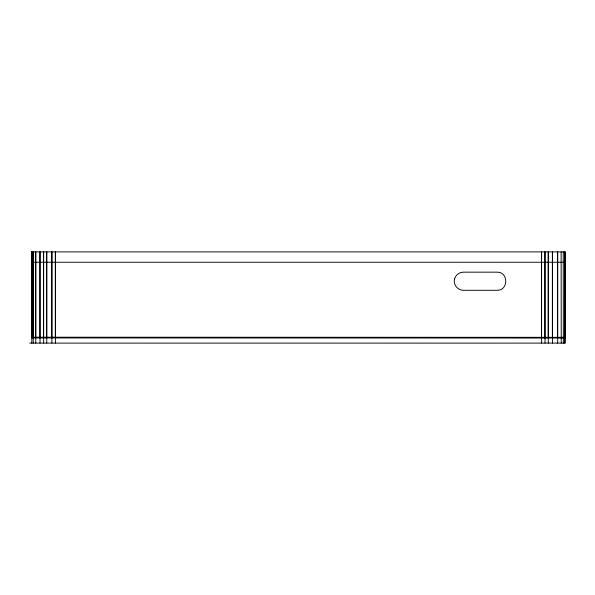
<?xml version="1.0" encoding="UTF-8"?>
<svg xmlns="http://www.w3.org/2000/svg" width="595" height="595" viewBox="0 0 595 595"><rect width="100%" height="100%" fill="white"/><g stroke="black" fill="none" stroke-linecap="round" stroke-linejoin="round"><path stroke-width="0.89" d="M565.153 337.93L565.22 251.893L31.728 251.893L31.721 262.246L565.116 262.246L565.116 264.842M565.049 337.335L31.81 337.209L31.914 252.02M565.049 338.049L31.713 337.93L31.713 251.893M29.75 343.107L565.25 343.107L565.22 337.93M31.766 251.893L31.81 343.107M565.22 251.893L565.22 337.209M564.588 251.893L564.685 343.107M563.242 251.893L563.346 343.107M561.13 251.893L561.234 343.107M557.701 251.893L557.701 337.209M557.701 337.93L557.701 343.107M557.597 251.893L557.604 337.93M552.465 251.893L552.465 337.209M552.465 337.93L552.465 343.107M552.368 251.893L552.368 337.93M548.322 251.893L548.322 337.209M548.322 337.93L548.322 343.107M548.218 251.893L548.218 337.93M545.013 251.893L545.013 337.209M545.013 337.93L545.013 343.107M544.916 251.893L544.916 337.93M541.606 251.893L541.606 337.209M541.606 337.93L541.606 343.107M541.51 251.893L541.51 337.93M55.424 251.893L55.424 337.209M55.424 337.93L55.424 343.107M55.328 251.893L55.328 337.93M51.906 251.893L51.906 337.209M51.906 337.93L51.906 343.107M51.81 251.893L51.81 337.93M46.774 251.893L46.774 337.209M46.774 337.93L46.774 343.107M46.678 251.893L46.678 337.93M43.658 251.893L43.658 337.209M43.658 337.93L43.658 343.107M43.561 251.893L43.561 337.93M40.029 251.893L40.029 337.209M40.029 337.93L40.029 343.107M39.932 251.893L39.932 337.93M35.789 251.893L35.789 337.209M35.789 337.93L35.789 343.107M35.693 251.893L35.693 337.93M33.238 251.893L33.238 337.209M33.238 337.93L33.238 343.107M33.142 251.893L33.142 337.93M454.573 278.884C452.988 284.403 457.585 290.397 463.327 290.293L496.981 290.293C508.621 290.732 508.621 271.729 496.981 272.168L463.327 272.168C459.318 272.19 455.629 275.016 454.573 278.884"/></g></svg>
